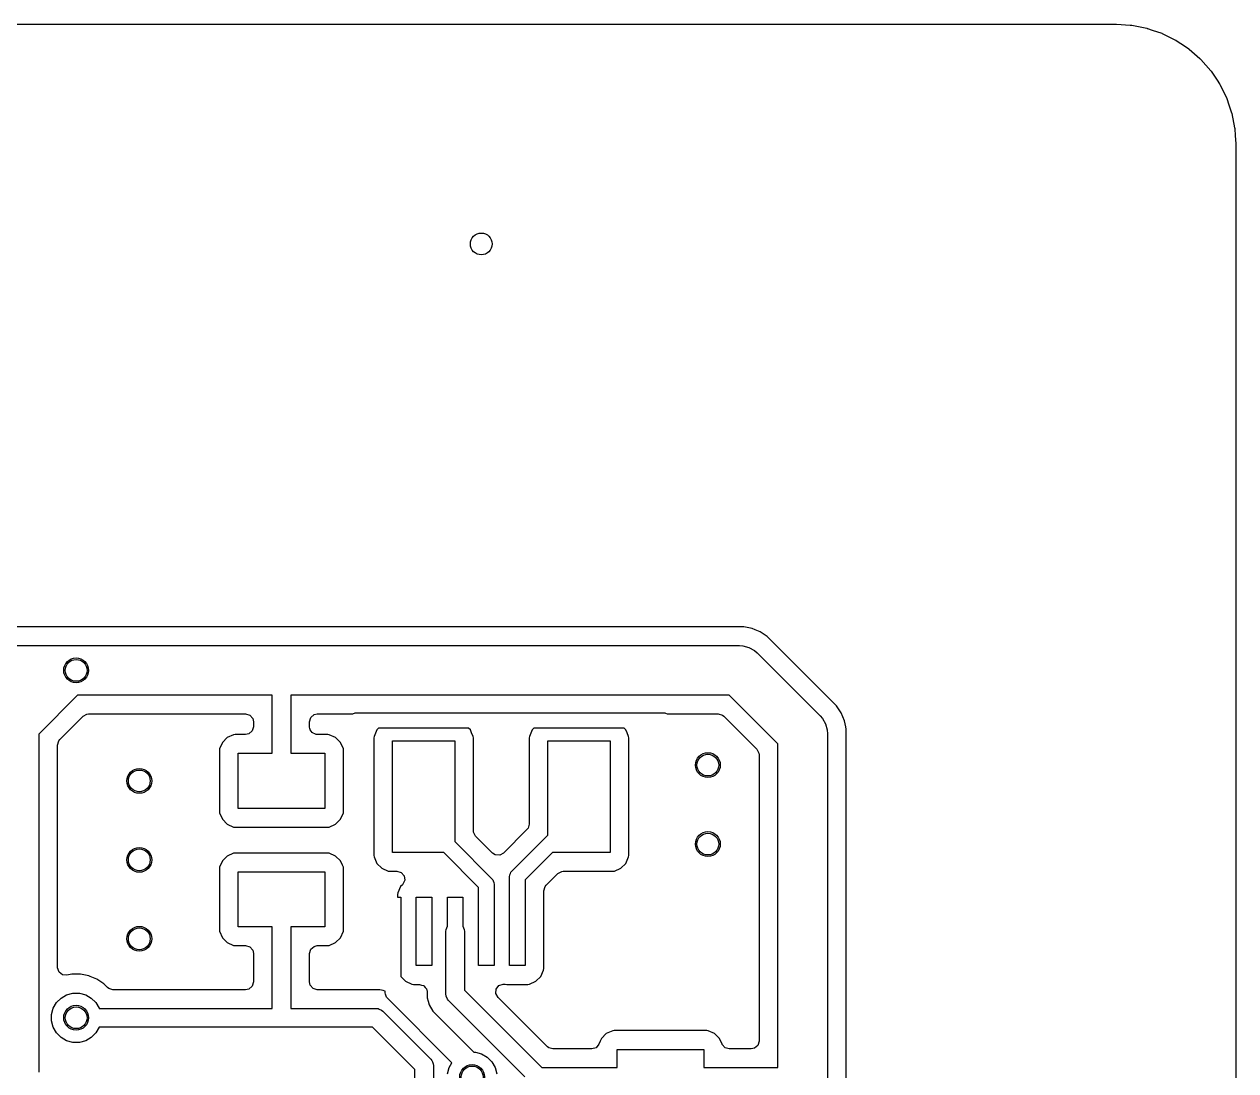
# Model space of a CAD drawing. Extents: x 3.64 to 7.32, y -5.07 to -3.18.
# Drawn here: x 6.357 to 7.124, y -3.847 to -3.185 of the extents above; entities that cross this region are included whole.
import ezdxf

# ---------------------------------------------------------------- set-up
doc = ezdxf.new("R2010")
doc.units = 0
doc.header["$MEASUREMENT"] = 0
doc.layers.add('BLACK', color=7, linetype='CONTINUOUS')

msp = doc.modelspace()

# ---------------------------------------------------------------- linework, layer by layer
at = {"layer": 'BLACK', "linetype": 'CONTINUOUS'}
for p, q in [((3.91242, -3.18453), (7.04854, -3.18453)), ((7.04854, -3.18453), (7.04867, -3.18454)), ((7.04867, -3.18454), (7.04876, -3.18454)), ((7.04876, -3.18454), (7.04877, -3.18454)), ((7.04877, -3.18454), (7.05757, -3.18512)), ((7.05757, -3.18512), (7.05837, -3.18517)), ((7.05837, -3.18517), (7.05862, -3.18521)), ((7.05862, -3.18521), (7.06809, -3.18709)), ((7.06809, -3.18709), (7.06833, -3.18716)), ((7.06833, -3.18716), (7.06852, -3.18722)), ((7.06852, -3.18722), (7.06852, -3.18722)), ((7.06852, -3.18722), (7.07148, -3.18822)), ((7.07148, -3.18822), (7.07748, -3.19026)), ((7.07748, -3.19026), (7.07771, -3.19036)), ((7.07771, -3.19036), (7.08199, -3.19247)), ((7.08199, -3.19247), (7.0862, -3.19454)), ((7.0862, -3.19454), (7.0862, -3.19454)), ((7.0862, -3.19454), (7.08637, -3.19463)), ((7.08637, -3.19463), (7.08659, -3.19475)), ((7.08659, -3.19475), (7.09255, -3.19874)), ((7.09255, -3.19874), (7.09462, -3.20012)), ((7.09462, -3.20012), (7.09482, -3.20027)), ((7.09482, -3.20027), (7.1017, -3.20631)), ((7.1017, -3.20631), (7.10208, -3.20664)), ((7.10208, -3.20664), (7.10226, -3.20682)), ((7.10226, -3.20682), (7.10863, -3.21408)), ((7.10863, -3.21408), (7.10878, -3.21428)), ((7.10878, -3.21428), (7.11253, -3.21989)), ((7.11253, -3.21989), (7.11415, -3.22231)), ((7.11415, -3.22231), (7.11428, -3.22253)), ((7.11428, -3.22253), (7.11855, -3.23119)), ((7.11855, -3.23119), (7.11864, -3.23143)), ((7.11864, -3.23143), (7.11871, -3.23161)), ((7.11871, -3.23161), (7.11871, -3.23161)), ((7.11871, -3.23161), (7.12007, -3.23562)), ((7.12007, -3.23562), (7.12175, -3.24057)), ((7.12175, -3.24057), (7.12181, -3.24082)), ((7.12181, -3.24082), (7.12185, -3.24101)), ((7.12185, -3.24101), (7.12185, -3.24101)), ((7.12185, -3.24101), (7.12366, -3.25009)), ((7.12366, -3.25009), (7.12366, -3.25009)), ((7.12366, -3.25009), (7.1237, -3.25029)), ((7.1237, -3.25029), (7.12373, -3.25054)), ((7.12373, -3.25054), (7.12374, -3.25074)), ((7.12374, -3.25074), (7.12374, -3.25074)), ((7.12374, -3.25074), (7.12402, -3.25495)), ((7.12402, -3.25495), (7.12437, -3.26023)), ((7.12437, -3.26023), (7.12437, -3.26035)), ((7.12437, -3.26035), (7.12437, -4.40911)), ((6.41282, -3.56611), (6.34282, -3.56611)), ((6.44282, -3.56611), (6.41282, -3.56611)), ((6.52282, -3.56611), (6.44282, -3.56611)), ((6.81282, -3.56611), (6.52282, -3.56611)), ((6.81814, -3.56717), (6.81282, -3.56611)), ((6.81282, -3.56611), (6.81282, -3.56611)), ((6.81282, -3.56611), (6.81282, -3.56611)), ((6.82, -3.56794), (6.81814, -3.56717)), ((6.81814, -3.56717), (6.81814, -3.56717)), ((6.82316, -3.56925), (6.82, -3.56794)), ((6.82768, -3.57227), (6.82316, -3.56925)), ((6.87152, -3.61611), (6.82768, -3.57227)), ((6.3401, -3.57794), (6.4101, -3.57794)), ((6.4101, -3.57794), (6.4401, -3.57794)), ((6.4401, -3.57794), (6.5201, -3.57794)), ((6.5201, -3.57794), (6.8101, -3.57794)), ((6.8101, -3.57794), (6.81215, -3.57807)), ((6.81215, -3.57807), (6.81613, -3.57914)), ((6.81613, -3.57914), (6.81969, -3.58119)), ((6.81969, -3.58119), (6.82124, -3.58255)), ((6.82124, -3.58255), (6.86124, -3.62255)), ((6.39105, -3.60944), (6.36648, -3.63401)), ((6.4101, -3.60944), (6.39105, -3.60944)), ((6.4401, -3.60944), (6.4101, -3.60944)), ((6.51419, -3.60944), (6.4401, -3.60944)), ((6.51419, -3.63438), (6.51419, -3.60944)), ((6.80358, -3.60944), (6.526, -3.60944)), ((6.526, -3.60944), (6.526, -3.63438)), ((6.83435, -3.64021), (6.80358, -3.60944)), ((6.56521, -3.62127), (6.56674, -3.62063)), ((6.56674, -3.62063), (6.5677, -3.62054)), ((6.5677, -3.62054), (6.76187, -3.62054)), ((6.76187, -3.62054), (6.76283, -3.62063)), ((6.76283, -3.62063), (6.76283, -3.62063)), ((6.76283, -3.62063), (6.76335, -3.62085)), ((6.76335, -3.62085), (6.76436, -3.62127)), ((6.87454, -3.62062), (6.87152, -3.61611)), ((6.87662, -3.62564), (6.87454, -3.62062)), ((6.37976, -3.63746), (6.3945, -3.62272)), ((6.3945, -3.62272), (6.39696, -3.62138)), ((6.39696, -3.62138), (6.39801, -3.62127)), ((6.39801, -3.62127), (6.40738, -3.62127)), ((6.40738, -3.62127), (6.43738, -3.62127)), ((6.43738, -3.62127), (6.4974, -3.62127)), ((6.4974, -3.62127), (6.50008, -3.62205)), ((6.50008, -3.62205), (6.50191, -3.62417)), ((6.50191, -3.62417), (6.50236, -3.62623)), ((6.50236, -3.62623), (6.50236, -3.6294)), ((6.53784, -3.62623), (6.53862, -3.62354)), ((6.53784, -3.6294), (6.53784, -3.62623)), ((6.53862, -3.62354), (6.54074, -3.62171)), ((6.54074, -3.62171), (6.5428, -3.62127)), ((6.5428, -3.62127), (6.56521, -3.62127)), ((6.76436, -3.62127), (6.79662, -3.62127)), ((6.79662, -3.62127), (6.7993, -3.62205)), ((6.7993, -3.62205), (6.80013, -3.62272)), ((6.80013, -3.62272), (6.82107, -3.64366)), ((6.86124, -3.62255), (6.86259, -3.6241)), ((6.86259, -3.6241), (6.86465, -3.62766)), ((6.86465, -3.62766), (6.86566, -3.63145)), ((6.8774, -3.62956), (6.87662, -3.62564)), ((6.36648, -3.63401), (6.36648, -3.84825)), ((6.4858, -3.63626), (6.48267, -3.63939)), ((6.48984, -3.63447), (6.4858, -3.63626)), ((6.49083, -3.63436), (6.48984, -3.63447)), ((6.48984, -3.63447), (6.48984, -3.63447)), ((6.4974, -3.63436), (6.49083, -3.63436)), ((6.49083, -3.63436), (6.49083, -3.63436)), ((6.49946, -3.63391), (6.4974, -3.63436)), ((6.50158, -3.63208), (6.49946, -3.63391)), ((6.50236, -3.6294), (6.50158, -3.63208)), ((6.51419, -3.64619), (6.51419, -3.63438)), ((6.526, -3.63438), (6.526, -3.64619)), ((6.53804, -3.63079), (6.53784, -3.6294)), ((6.53819, -3.63104), (6.53804, -3.63079)), ((6.53828, -3.63146), (6.53819, -3.63104)), ((6.53898, -3.63226), (6.53828, -3.63146)), ((6.53955, -3.63314), (6.53898, -3.63226)), ((6.53988, -3.6333), (6.53955, -3.63314)), ((6.54011, -3.63357), (6.53988, -3.6333)), ((6.54113, -3.63387), (6.54011, -3.63357)), ((6.54209, -3.63431), (6.54113, -3.63387)), ((6.54245, -3.63425), (6.54209, -3.63431)), ((6.5428, -3.63436), (6.54245, -3.63425)), ((6.54937, -3.63436), (6.5428, -3.63436)), ((6.55035, -3.63447), (6.54937, -3.63436)), ((6.54937, -3.63436), (6.54937, -3.63436)), ((6.5544, -3.63626), (6.55035, -3.63447)), ((6.55035, -3.63447), (6.55035, -3.63447)), ((6.55753, -3.63939), (6.5544, -3.63626)), ((6.5544, -3.63626), (6.5544, -3.63626)), ((6.5787, -3.6355), (6.57858, -3.63649)), ((6.58049, -3.63145), (6.5787, -3.6355)), ((6.58156, -3.63038), (6.58049, -3.63145)), ((6.58049, -3.63145), (6.58049, -3.63145)), ((6.63864, -3.63038), (6.58156, -3.63038)), ((6.63971, -3.63145), (6.63864, -3.63038)), ((6.64053, -3.6333), (6.63971, -3.63145)), ((6.6415, -3.6355), (6.64053, -3.6333)), ((6.64162, -3.63649), (6.6415, -3.6355)), ((6.67712, -3.6355), (6.67701, -3.63649)), ((6.67891, -3.63145), (6.67712, -3.6355)), ((6.67998, -3.63038), (6.67891, -3.63145)), ((6.67891, -3.63145), (6.67891, -3.63145)), ((6.73707, -3.63038), (6.67998, -3.63038)), ((6.73814, -3.63145), (6.73707, -3.63038)), ((6.73895, -3.6333), (6.73814, -3.63145)), ((6.73993, -3.6355), (6.73895, -3.6333)), ((6.74004, -3.63649), (6.73993, -3.6355)), ((6.86566, -3.63145), (6.86571, -3.63163)), ((6.86571, -3.63163), (6.86585, -3.63369)), ((6.86585, -3.63369), (6.86585, -3.85369)), ((6.87768, -3.63097), (6.8774, -3.62956)), ((6.87768, -4.20866), (6.87768, -3.63097)), ((6.87768, -3.63097), (6.87768, -3.63097)), ((6.37831, -3.64097), (6.3791, -3.63829)), ((6.37831, -3.78187), (6.37831, -3.64097)), ((6.3791, -3.63829), (6.37976, -3.63746)), ((6.48088, -3.64343), (6.48077, -3.64442)), ((6.48267, -3.63939), (6.48088, -3.64343)), ((6.48267, -3.63939), (6.48267, -3.63939)), ((6.55932, -3.64343), (6.55753, -3.63939)), ((6.55753, -3.63939), (6.55753, -3.63939)), ((6.55943, -3.64442), (6.55932, -3.64343)), ((6.57858, -3.63649), (6.57858, -3.71089)), ((6.59041, -3.70912), (6.59041, -3.63825)), ((6.59041, -3.63825), (6.62978, -3.63825)), ((6.62978, -3.63825), (6.62978, -3.70216)), ((6.64162, -3.69521), (6.64162, -3.63649)), ((6.64162, -3.63649), (6.64162, -3.63649)), ((6.67701, -3.63649), (6.67701, -3.69103)), ((6.68884, -3.69799), (6.68884, -3.63825)), ((6.68884, -3.63825), (6.72821, -3.63825)), ((6.72821, -3.63825), (6.72821, -3.70912)), ((6.74004, -3.71089), (6.74004, -3.63649)), ((6.82107, -3.64366), (6.82241, -3.64611)), ((6.83435, -3.84528), (6.83435, -3.64021)), ((6.48077, -3.64442), (6.48077, -3.68295)), ((6.4926, -3.68119), (6.4926, -3.64619)), ((6.4926, -3.64619), (6.51419, -3.64619)), ((6.526, -3.64619), (6.5476, -3.64619)), ((6.5476, -3.64619), (6.5476, -3.68119)), ((6.55943, -3.68295), (6.55943, -3.64442)), ((6.82241, -3.64611), (6.82252, -3.64717)), ((6.82252, -3.64717), (6.82252, -3.82849)), ((6.5476, -3.68119), (6.4926, -3.68119)), ((6.48077, -3.68295), (6.48077, -3.68295)), ((6.48077, -3.68295), (6.48088, -3.68394)), ((6.48088, -3.68394), (6.48088, -3.68394)), ((6.48088, -3.68394), (6.48267, -3.68799)), ((6.48267, -3.68799), (6.4858, -3.69112)), ((6.5544, -3.69112), (6.55753, -3.68799)), ((6.55753, -3.68799), (6.55932, -3.68394)), ((6.55932, -3.68394), (6.55943, -3.68295)), ((6.4858, -3.69112), (6.4858, -3.69112)), ((6.4858, -3.69112), (6.4858, -3.69112)), ((6.4858, -3.69112), (6.48984, -3.6929)), ((6.48984, -3.6929), (6.49083, -3.69302)), ((6.49083, -3.69302), (6.54937, -3.69302)), ((6.54937, -3.69302), (6.55035, -3.6929)), ((6.55035, -3.6929), (6.5544, -3.69112)), ((6.64173, -3.69626), (6.64162, -3.69521)), ((6.64307, -3.69871), (6.64173, -3.69626)), ((6.67556, -3.69454), (6.66073, -3.70936)), ((6.67622, -3.69371), (6.67556, -3.69454)), ((6.67701, -3.69103), (6.67622, -3.69371)), ((6.62978, -3.70216), (6.65326, -3.72564)), ((6.65372, -3.70936), (6.64307, -3.69871)), ((6.66599, -3.72084), (6.68884, -3.69799)), ((6.4858, -3.71126), (6.48267, -3.71439)), ((6.48984, -3.70947), (6.4858, -3.71126)), ((6.49083, -3.70936), (6.48984, -3.70947)), ((6.48984, -3.70947), (6.48984, -3.70947)), ((6.54937, -3.70936), (6.49083, -3.70936)), ((6.49083, -3.70936), (6.49083, -3.70936)), ((6.55035, -3.70947), (6.54937, -3.70936)), ((6.5544, -3.71126), (6.55035, -3.70947)), ((6.55035, -3.70947), (6.55035, -3.70947)), ((6.55753, -3.71439), (6.5544, -3.71126)), ((6.5544, -3.71126), (6.5544, -3.71126)), ((6.57858, -3.71089), (6.57858, -3.71089)), ((6.57858, -3.71089), (6.5787, -3.71188)), ((6.5787, -3.71188), (6.5787, -3.71188)), ((6.5787, -3.71188), (6.58049, -3.71592)), ((6.62282, -3.70912), (6.59041, -3.70912)), ((6.64486, -3.73116), (6.62282, -3.70912)), ((6.65549, -3.7105), (6.65372, -3.70936)), ((6.65828, -3.7107), (6.65549, -3.7105)), ((6.66073, -3.70936), (6.65828, -3.7107)), ((6.69163, -3.70912), (6.67439, -3.72636)), ((6.72821, -3.70912), (6.69163, -3.70912)), ((6.73814, -3.71592), (6.73993, -3.71188)), ((6.73993, -3.71188), (6.74004, -3.71089)), ((6.48088, -3.71843), (6.48077, -3.71942)), ((6.48077, -3.71942), (6.48077, -3.75795)), ((6.48267, -3.71439), (6.48088, -3.71843)), ((6.48267, -3.71439), (6.48267, -3.71439)), ((6.5587, -3.71703), (6.55753, -3.71439)), ((6.55932, -3.71843), (6.5587, -3.71703)), ((6.55943, -3.71942), (6.55932, -3.71843)), ((6.55943, -3.75795), (6.55943, -3.71942)), ((6.58049, -3.71592), (6.58361, -3.71905)), ((6.58361, -3.71905), (6.58361, -3.71905)), ((6.58361, -3.71905), (6.58361, -3.71905)), ((6.58361, -3.71905), (6.58766, -3.72084)), ((6.73097, -3.72084), (6.73501, -3.71905)), ((6.73501, -3.71905), (6.73814, -3.71592)), ((6.4926, -3.75619), (6.4926, -3.72119)), ((6.4926, -3.72119), (6.5476, -3.72119)), ((6.5476, -3.72119), (6.5476, -3.75619)), ((6.58766, -3.72084), (6.58865, -3.72095)), ((6.58865, -3.72095), (6.59322, -3.72095)), ((6.59322, -3.72095), (6.5959, -3.72174)), ((6.5959, -3.72174), (6.59774, -3.72385)), ((6.59813, -3.72662), (6.59697, -3.72916)), ((6.59774, -3.72385), (6.59813, -3.72662)), ((6.65326, -3.72564), (6.65388, -3.72639)), ((6.65388, -3.72639), (6.65388, -3.72639)), ((6.65388, -3.72639), (6.65415, -3.72705)), ((6.65415, -3.72705), (6.65458, -3.72808)), ((6.65458, -3.72808), (6.65461, -3.72816)), ((6.65461, -3.72816), (6.65471, -3.72912)), ((6.66455, -3.72432), (6.66464, -3.72336)), ((6.66455, -3.73306), (6.66455, -3.72432)), ((6.66464, -3.72336), (6.66468, -3.72327)), ((6.66468, -3.72327), (6.66506, -3.72236)), ((6.66506, -3.72236), (6.66538, -3.72158)), ((6.66538, -3.72158), (6.66599, -3.72084)), ((6.66538, -3.72158), (6.66538, -3.72158)), ((6.67439, -3.72636), (6.67439, -3.73306)), ((6.68767, -3.7298), (6.69507, -3.7224)), ((6.69507, -3.7224), (6.69753, -3.72106)), ((6.69753, -3.72106), (6.69858, -3.72095)), ((6.69858, -3.72095), (6.72998, -3.72095)), ((6.72998, -3.72095), (6.73097, -3.72084)), ((6.72998, -3.72095), (6.72998, -3.72095)), ((6.59378, -3.73463), (6.59366, -3.73562)), ((6.59366, -3.73562), (6.59366, -3.73739)), ((6.59556, -3.73059), (6.59378, -3.73463)), ((6.59673, -3.72942), (6.59556, -3.73059)), ((6.59697, -3.72916), (6.59673, -3.72942)), ((6.64486, -3.73739), (6.64486, -3.73116)), ((6.65471, -3.72912), (6.65471, -3.73739)), ((6.66455, -3.73739), (6.66455, -3.73306)), ((6.67439, -3.73306), (6.67439, -3.73739)), ((6.68622, -3.73331), (6.68701, -3.73063)), ((6.68622, -3.75917), (6.68622, -3.73331)), ((6.68701, -3.73063), (6.68767, -3.7298)), ((6.59366, -3.73739), (6.59565, -3.73739)), ((6.59565, -3.73739), (6.59565, -3.75904)), ((6.60549, -3.78069), (6.60549, -3.73739)), ((6.60549, -3.73739), (6.61534, -3.73739)), ((6.61534, -3.73739), (6.61534, -3.78069)), ((6.62518, -3.75579), (6.62518, -3.73739)), ((6.62518, -3.73739), (6.63502, -3.73739)), ((6.63502, -3.73739), (6.63502, -3.75579)), ((6.64486, -3.78069), (6.64486, -3.73739)), ((6.65471, -3.73739), (6.65471, -3.78069)), ((6.66455, -3.78069), (6.66455, -3.73739)), ((6.67439, -3.73739), (6.67439, -3.78069)), ((6.48077, -3.75795), (6.48077, -3.75795)), ((6.48077, -3.75795), (6.48088, -3.75894)), ((6.48088, -3.75894), (6.48088, -3.75894)), ((6.48088, -3.75894), (6.48267, -3.76299)), ((6.51419, -3.75619), (6.4926, -3.75619)), ((6.51419, -3.80778), (6.51419, -3.75619)), ((6.5476, -3.75619), (6.526, -3.75619)), ((6.526, -3.75619), (6.526, -3.80778)), ((6.55753, -3.76299), (6.55932, -3.75894)), ((6.55932, -3.75894), (6.55943, -3.75795)), ((6.62419, -3.75904), (6.62431, -3.75789)), ((6.62431, -3.75789), (6.62518, -3.75579)), ((6.63502, -3.75579), (6.63589, -3.75789)), ((6.63589, -3.75789), (6.636, -3.75904)), ((6.48267, -3.76299), (6.4858, -3.76612)), ((6.4858, -3.76612), (6.4858, -3.76612)), ((6.4858, -3.76612), (6.4858, -3.76612)), ((6.4858, -3.76612), (6.48984, -3.7679)), ((6.55035, -3.7679), (6.5544, -3.76612)), ((6.5544, -3.76612), (6.55753, -3.76299)), ((6.59565, -3.75904), (6.59565, -3.78758)), ((6.62419, -3.79869), (6.62419, -3.75904)), ((6.636, -3.75904), (6.636, -3.79624)), ((6.68622, -3.78246), (6.68622, -3.75917)), ((6.48984, -3.7679), (6.48984, -3.7679)), ((6.48984, -3.7679), (6.49002, -3.76792)), ((6.49002, -3.76792), (6.49083, -3.76802)), ((6.49083, -3.76802), (6.4974, -3.76802)), ((6.4974, -3.76802), (6.50008, -3.76881)), ((6.50008, -3.76881), (6.50191, -3.77092)), ((6.50191, -3.77092), (6.50236, -3.77298)), ((6.50236, -3.77298), (6.50236, -3.79099)), ((6.53784, -3.77298), (6.53862, -3.7703)), ((6.53784, -3.79099), (6.53784, -3.77298)), ((6.53862, -3.7703), (6.54074, -3.76847)), ((6.54074, -3.76847), (6.5428, -3.76802)), ((6.5428, -3.76802), (6.54937, -3.76802)), ((6.54937, -3.76802), (6.55035, -3.7679)), ((6.54937, -3.76802), (6.54937, -3.76802)), ((6.37832, -3.78213), (6.37831, -3.78187)), ((6.61534, -3.78069), (6.60549, -3.78069)), ((6.65471, -3.78069), (6.64486, -3.78069)), ((6.67439, -3.78069), (6.66455, -3.78069)), ((6.37925, -3.78477), (6.37832, -3.78213)), ((6.38145, -3.78649), (6.37925, -3.78477)), ((6.38424, -3.78673), (6.38145, -3.78649)), ((6.38738, -3.78611), (6.38424, -3.78673)), ((6.39282, -3.78611), (6.38738, -3.78611)), ((6.38738, -3.78611), (6.38738, -3.78611)), ((6.39814, -3.78717), (6.39282, -3.78611)), ((6.39282, -3.78611), (6.39282, -3.78611)), ((6.39894, -3.7875), (6.39814, -3.78717)), ((6.39814, -3.78717), (6.39814, -3.78717)), ((6.40316, -3.78925), (6.39894, -3.7875)), ((6.40768, -3.79227), (6.40316, -3.78925)), ((6.59565, -3.78758), (6.59869, -3.79062)), ((6.68119, -3.79062), (6.68432, -3.7875)), ((6.68432, -3.7875), (6.68611, -3.78345)), ((6.68611, -3.78345), (6.68622, -3.78246)), ((6.40991, -3.7945), (6.40768, -3.79227)), ((6.41074, -3.79516), (6.40991, -3.7945)), ((6.41342, -3.79595), (6.41074, -3.79516)), ((6.4974, -3.79595), (6.41342, -3.79595)), ((6.49946, -3.7955), (6.4974, -3.79595)), ((6.50158, -3.79367), (6.49946, -3.7955)), ((6.50236, -3.79099), (6.50158, -3.79367)), ((6.53828, -3.79305), (6.53784, -3.79099)), ((6.54011, -3.79516), (6.53828, -3.79305)), ((6.5428, -3.79595), (6.54011, -3.79516)), ((6.58243, -3.79595), (6.5428, -3.79595)), ((6.58455, -3.79652), (6.58243, -3.79595)), ((6.58243, -3.79595), (6.58243, -3.79595)), ((6.5856, -3.7968), (6.58455, -3.79652)), ((6.58581, -3.79685), (6.5856, -3.7968)), ((6.5856, -3.7968), (6.5856, -3.7968)), ((6.58581, -3.79787), (6.58581, -3.79685)), ((6.59869, -3.79062), (6.59869, -3.79062)), ((6.59869, -3.79062), (6.59869, -3.79062)), ((6.59869, -3.79062), (6.60274, -3.79241)), ((6.60274, -3.79241), (6.60274, -3.79241)), ((6.60274, -3.79241), (6.60287, -3.79243)), ((6.60287, -3.79243), (6.60373, -3.79253)), ((6.60373, -3.79253), (6.6074, -3.79253)), ((6.6074, -3.79253), (6.6075, -3.79255)), ((6.6075, -3.79255), (6.60759, -3.79253)), ((6.60759, -3.79253), (6.60883, -3.79295)), ((6.60883, -3.79295), (6.61008, -3.79331)), ((6.61008, -3.79331), (6.61015, -3.79339)), ((6.61015, -3.79339), (6.61024, -3.79342)), ((6.61024, -3.79342), (6.61106, -3.79444)), ((6.61106, -3.79444), (6.61191, -3.79543)), ((6.61191, -3.79543), (6.61195, -3.79555)), ((6.61195, -3.79555), (6.61199, -3.7956)), ((6.61199, -3.7956), (6.61206, -3.79597)), ((6.61206, -3.79597), (6.61234, -3.79697)), ((6.61234, -3.79697), (6.61236, -3.79723)), ((6.61236, -3.79723), (6.61236, -3.80102)), ((6.636, -3.79624), (6.68505, -3.84528)), ((6.65594, -3.79833), (6.65614, -3.79555)), ((6.65614, -3.79555), (6.65782, -3.79331)), ((6.65782, -3.79331), (6.66044, -3.79233)), ((6.66044, -3.79233), (6.66142, -3.79243)), ((6.66142, -3.79243), (6.66142, -3.79237)), ((6.66142, -3.79237), (6.66179, -3.79241)), ((6.66179, -3.79241), (6.66179, -3.79241)), ((6.66179, -3.79241), (6.66278, -3.79253)), ((6.66278, -3.79253), (6.67616, -3.79253)), ((6.67616, -3.79253), (6.67715, -3.79241)), ((6.67715, -3.79241), (6.68119, -3.79062)), ((6.37555, -3.80766), (6.37761, -3.8041)), ((6.37761, -3.8041), (6.38051, -3.80119)), ((6.38051, -3.80119), (6.38407, -3.79914)), ((6.38407, -3.79914), (6.38804, -3.79807)), ((6.38804, -3.79807), (6.39215, -3.79807)), ((6.39215, -3.79807), (6.39613, -3.79914)), ((6.39613, -3.79914), (6.39969, -3.80119)), ((6.39969, -3.80119), (6.40259, -3.8041)), ((6.40259, -3.8041), (6.40465, -3.80766)), ((6.5859, -3.79883), (6.58581, -3.79787)), ((6.58664, -3.8006), (6.5859, -3.79883)), ((6.58725, -3.80135), (6.58664, -3.8006)), ((6.58664, -3.8006), (6.58664, -3.8006)), ((6.62804, -3.84214), (6.58725, -3.80135)), ((6.61236, -3.80102), (6.61291, -3.80308)), ((6.61291, -3.80308), (6.61357, -3.80553)), ((6.62431, -3.79984), (6.62419, -3.79869)), ((6.62436, -3.79998), (6.62431, -3.79984)), ((6.62519, -3.80197), (6.62436, -3.79998)), ((6.62592, -3.80286), (6.62519, -3.80197)), ((6.67425, -3.85119), (6.62592, -3.80286)), ((6.65728, -3.80079), (6.65594, -3.79833)), ((6.68849, -3.832), (6.65728, -3.80079)), ((6.37449, -3.81163), (6.37555, -3.80766)), ((6.37449, -3.81574), (6.37449, -3.81163)), ((6.40465, -3.80766), (6.40468, -3.80778)), ((6.40468, -3.80778), (6.41237, -3.80778)), ((6.41237, -3.80778), (6.51419, -3.80778)), ((6.526, -3.80778), (6.5801, -3.80778)), ((6.5801, -3.80778), (6.58125, -3.8079)), ((6.58125, -3.8079), (6.58188, -3.80816)), ((6.58188, -3.80816), (6.58338, -3.80878)), ((6.58338, -3.80878), (6.58428, -3.80951)), ((6.58428, -3.80951), (6.61459, -3.83983)), ((6.61357, -3.80553), (6.61357, -3.80553)), ((6.61357, -3.80553), (6.61357, -3.80553)), ((6.61357, -3.80553), (6.61591, -3.80958)), ((6.61591, -3.80958), (6.61591, -3.80958)), ((6.61591, -3.80958), (6.6419, -3.83557)), ((6.37555, -3.81971), (6.37449, -3.81574)), ((6.37761, -3.82327), (6.37555, -3.81971)), ((6.40465, -3.81971), (6.40259, -3.82327)), ((6.40468, -3.81959), (6.40465, -3.81971)), ((6.41237, -3.81959), (6.40468, -3.81959)), ((6.5201, -3.81959), (6.41237, -3.81959)), ((6.57765, -3.81959), (6.5201, -3.81959)), ((6.60451, -3.84645), (6.57765, -3.81959)), ((6.38051, -3.82618), (6.37761, -3.82327)), ((6.38407, -3.82824), (6.38051, -3.82618)), ((6.39969, -3.82618), (6.39613, -3.82824)), ((6.40259, -3.82327), (6.39969, -3.82618)), ((6.72267, -3.82689), (6.72195, -3.82851)), ((6.7258, -3.82376), (6.72267, -3.82689)), ((6.72267, -3.82689), (6.72267, -3.82689)), ((6.72984, -3.82197), (6.7258, -3.82376)), ((6.73083, -3.82186), (6.72984, -3.82197)), ((6.72984, -3.82197), (6.72984, -3.82197)), ((6.78937, -3.82186), (6.73083, -3.82186)), ((6.73083, -3.82186), (6.73083, -3.82186)), ((6.79035, -3.82197), (6.78937, -3.82186)), ((6.7944, -3.82376), (6.79035, -3.82197)), ((6.79035, -3.82197), (6.79035, -3.82197)), ((6.79753, -3.82689), (6.7944, -3.82376)), ((6.7944, -3.82376), (6.7944, -3.82376)), ((6.79912, -3.83049), (6.79753, -3.82689)), ((6.79753, -3.82689), (6.79753, -3.82689)), ((6.38804, -3.8293), (6.38407, -3.82824)), ((6.39215, -3.8293), (6.38804, -3.8293)), ((6.39613, -3.82824), (6.39215, -3.8293)), ((6.6419, -3.83557), (6.6429, -3.83557)), ((6.6429, -3.83557), (6.64687, -3.83664)), ((6.68932, -3.83266), (6.68849, -3.832)), ((6.692, -3.83345), (6.68932, -3.83266)), ((6.71654, -3.83345), (6.692, -3.83345)), ((6.7166, -3.83345), (6.71654, -3.83345)), ((6.71927, -3.83263), (6.7166, -3.83345)), ((6.72108, -3.83049), (6.71927, -3.83263)), ((6.7211, -3.83045), (6.72108, -3.83049)), ((6.72195, -3.82851), (6.7211, -3.83045)), ((6.7326, -3.84528), (6.7326, -3.83369)), ((6.7326, -3.83369), (6.7876, -3.83369)), ((6.7876, -3.83369), (6.7876, -3.84528)), ((6.79915, -3.83055), (6.79912, -3.83049)), ((6.80098, -3.83266), (6.79915, -3.83055)), ((6.80366, -3.83345), (6.80098, -3.83266)), ((6.81756, -3.83345), (6.80366, -3.83345)), ((6.81962, -3.833), (6.81756, -3.83345)), ((6.82173, -3.83117), (6.81962, -3.833)), ((6.82252, -3.82849), (6.82173, -3.83117)), ((6.61459, -3.83983), (6.61532, -3.84072)), ((6.61532, -3.84072), (6.61569, -3.8416)), ((6.61569, -3.8416), (6.61621, -3.84285)), ((6.61621, -3.84285), (6.61632, -3.844)), ((6.62629, -3.84516), (6.62804, -3.84214)), ((6.64687, -3.83664), (6.65043, -3.83869)), ((6.65043, -3.83869), (6.65333, -3.8416)), ((6.65333, -3.8416), (6.65539, -3.84516)), ((6.60451, -3.92833), (6.60451, -3.84645)), ((6.61632, -3.844), (6.61632, -3.92833)), ((6.62523, -3.84913), (6.62629, -3.84516)), ((6.65539, -3.84516), (6.65645, -3.84913)), ((6.68505, -3.84528), (6.7326, -3.84528)), ((6.7876, -3.84528), (6.83435, -3.84528))]:
    msp.add_line(p, q, dxfattribs=at)
at = {"layer": 'BLACK'}
for centre, radius in [((6.64663, -3.32369), 0.00689), ((6.3901, -3.59369), 0.00787), ((6.7901, -3.65369), 0.00787), ((6.4301, -3.66369), 0.00787), ((6.7901, -3.70369), 0.00787), ((6.4301, -3.71369), 0.00787), ((6.4301, -3.76369), 0.00787), ((6.3901, -3.81369), 0.00787), ((6.64084, -3.85119), 0.00787)]:
    msp.add_circle(centre, radius, dxfattribs=at)
at = {"layer": 'WHITE'}
for centre in [(6.64663, -3.32369), (6.3901, -3.59369), (6.7901, -3.65369), (6.4301, -3.66369), (6.7901, -3.70369), (6.4301, -3.71369), (6.4301, -3.76369), (6.3901, -3.81369), (6.64084, -3.85119)]:
    msp.add_circle(centre, 0.00689, dxfattribs=at)

doc.saveas('drawing.dxf')
